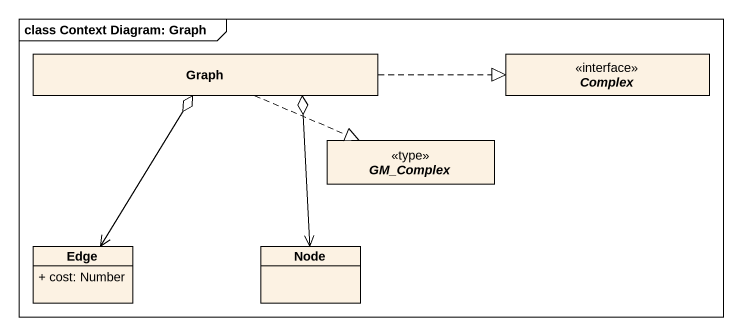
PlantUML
@startuml
mainframe class Context Diagram: Graph
hide circle
hide empty members
skinparam classAttributeIconSize 0
class Graph
interface Complex
abstract class GM_Complex <<type>>
class Edge {
  + cost: Number
}
class "Node" as Node_
Graph .right.|> Complex
Graph .right.|> GM_Complex
Edge <-up-o Graph
Node_ <-up-o Graph
@enduml
